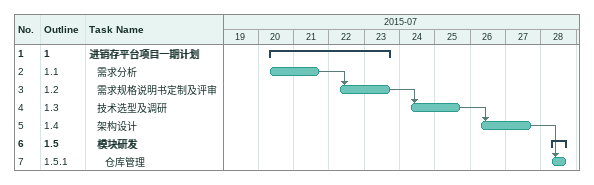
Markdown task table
| ID | WBS | Task | Start | Finish | Predecessors |
|---|---|---|---|---|---|
| 1 | 1 | **进销存平台项目一期计划** | 2015-07-20 | 2015-07-23 |  |
| 2 | 1.1 | 需求分析 | 2015-07-20 | 2015-07-21 |  |
| 3 | 1.2 | 需求规格说明书定制及评审 | 2015-07-22 | 2015-07-23 | 2 |
| 4 | 1.3 | 技术选型及调研 | 2015-07-24 | 2015-07-25 | 3 |
| 5 | 1.4 | 架构设计 | 2015-07-26 | 2015-07-27 | 4 |
| 6 | 1.5 | **模块研发** | 2015-07-28 | 2015-07-28 |  |
| 7 | 1.5.1 | 仓库管理 | 2015-07-28 | 2015-07-28 | 5 |
